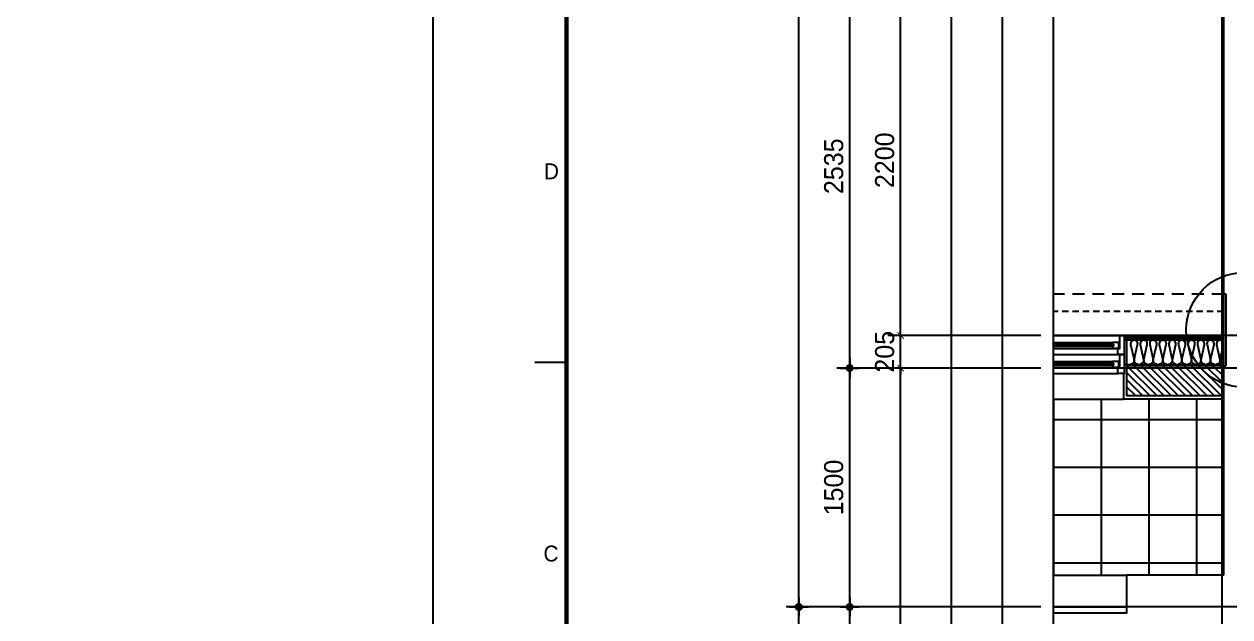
# Model space of a CAD drawing. Header units: millimetres. Extents: x -24416 to 92204, y -190080 to 23760.
# Drawn here: x -2568 to 5007, y -42038 to -38316 of the extents above; entities that cross this region are included whole.
import ezdxf
from ezdxf.enums import TextEntityAlignment as Align
from ezdxf.xclip import XClip

# ---------------------------------------------------------------- set-up
doc = ezdxf.new("R2010")
doc.units = ezdxf.units.MM
doc.header["$LTSCALE"] = 50
doc.header["$XCLIPFRAME"] = 0
for name, pattern in [('AUDIT_D_220706163347-0', [0]), ('CEN', [62, 60, -1, 0, -1]), ('H', [1.3, 0.8, -0.5]), ('HID', [2.5, 1.5, -1])]:
    doc.linetypes.add(name, pattern=pattern)
doc.layers.get('defpoints').update_dxf_attribs({"color": 139})
for name, color, linetype in [('A_HAT', 8, 'Continuous'), ('AA-BORD-FORM', 7, 'Continuous'), ('AA-BORD-TEXT', 3, 'Continuous'), ('AA-XXXX-DIMS', 7, 'Continuous'), ('ARDM', 7, 'Continuous'), ('CEN_CON', 1, 'CEN'), ('CEN_WALL', 12, 'CEN'), ('CONC', 2, 'Continuous'), ('dan1', 7, 'HID'), ('DIM', 7, 'AUDIT_D_220706163347-0'), ('ELE3_CON', 7, 'Continuous'), ('ELE4', 4, 'Continuous'), ('FIN', 6, 'Continuous'), ('INS', 252, 'Continuous'), ('WAL', 3, 'Continuous'), ('WAL_DRY', 7, 'Continuous'), ('WIN', 4, 'Continuous'), ('X - 단위세대$0$ETC', 6, 'Continuous'), ('바닥타일', 8, 'Continuous'), ('커튼박스', 6, 'Continuous')]:
    doc.layers.add(name, color=color, linetype=linetype)
doc.layers.add('Defpoint', color=135, linetype='Continuous', plot=False)
doc.layers.add('MC', color=135, linetype='Continuous', plot=False)
doc.styles.add('HAUD01', font='Dotum.ttf')
doc.styles.add('맑은고딕', font='malgun.ttf', dxfattribs={"width": 0.9})
doc.dimstyles.new('DIM_40', dxfattribs={"dimscale": 40, "dimtxt": 3, "dimasz": 1, "dimexe": 2, "dimexo": 2, "dimgap": 1, "dimtad": 1, "dimdec": 0, "dimzin": 0, "dimdsep": 46, "dimtxsty": '맑은고딕', "dimblk1": 'DIMDOT', "dimblk2": 'DIMDOT', "dimsah": 1, "dimcen": 0.09, "dimdle": 2, "dimclrd": 7, "dimclre": 7, "dimclrt": 3, "dimadec": 0, "dimazin": 0, "dimtfac": 1, "dimtdec": 0, "dimtix": 1, "dimtmove": 2, "dimatfit": 3, "dimldrblk": 'DIMDOT', "dimfxl": 2, "dimtolj": 1, "dimtzin": 0, "dimarcsym": 0})
doc.dimstyles.new('MCDIM_40', dxfattribs={"dimscale": 40, "dimtxt": 3, "dimasz": 1, "dimexe": 2, "dimexo": 2, "dimgap": 1, "dimtad": 1, "dimdec": 0, "dimzin": 0, "dimdsep": 46, "dimtxsty": '맑은고딕', "dimblk1": 'ARCHTICK', "dimblk2": 'ARCHTICK', "dimsah": 1, "dimcen": 0.09, "dimdle": 2, "dimclrd": 7, "dimclre": 7, "dimclrt": 3, "dimadec": 0, "dimazin": 0, "dimtfac": 1, "dimtdec": 0, "dimtix": 1, "dimtmove": 2, "dimatfit": 3, "dimldrblk": 'ARCHTICK', "dimfxl": 1, "dimtolj": 1, "dimtzin": 0, "dimarcsym": 0})

# ---------------------------------------------------------------- blocks, each defined once
blk = doc.blocks.new('XR-FORM 청주월명')
at = {"layer": 'AA-BORD-FORM', "color": 2}
blk.add_line((21, 177), (16, 177), dxfattribs=at)
at = {"layer": 'AA-BORD-FORM', "color": 1}
blk.add_lwpolyline([(0, 0), (841, 0), (841, 594), (0, 594)], close=True, dxfattribs=at)
at = {"layer": 'AA-BORD-FORM', "color": 2, "const_width": 0.682}
blk.add_lwpolyline([(21, 17), (21, 577), (821, 577), (821, 17)], close=True, dxfattribs=at)
at = {"layer": 'AA-BORD-TEXT', "color": 7, "style": 'HAUD01'}
for s, p in [('D', (18.61, 207)), ('C', (18.54, 147))]:
    blk.add_text(s, height=2.5, dxfattribs=at).set_placement(p, align=Align.MIDDLE_CENTER)
blk = doc.blocks.new('WIN_이중창_1800')
at = {"layer": 'Defpoint'}
for p, q in [((-15, 240), (-15, 0)), ((1785, 240), (1785, 0))]:
    blk.add_line(p, q, dxfattribs=at)
at = {"layer": 'WIN'}
blk.add_line((885, -100), (885, 340), dxfattribs=at)
at = {"layer": 'WIN', "color": 8}
for p, q in [((1742, 240), (28, 240)), ((1697, 237), (905, 237)), ((1730, 158), (40, 158)), ((865, 196), (73, 196)), ((865, 161), (73, 161)), ((1697, 202), (905, 202)), ((1730, 120), (40, 120)), ((865, 76), (73, 76)), ((1697, 117), (905, 117)), ((1697, 82), (905, 82)), ((1730, 38), (40, 38)), ((1730, 0), (40, 0)), ((865, 41), (73, 41))]:
    blk.add_line(p, q, dxfattribs=at)
at = {"layer": 'WIN'}
for points in [[(40, 158), (28, 158), (28, 240), (0, 240), (0, 120), (40, 120), (40, 158)], [(905, 216.5), (905, 202), (865, 202), (865, 237), (905, 237), (905, 222.5)], [(1697, 216.5), (1697, 202), (1737, 202), (1737, 237), (1697, 237), (1697, 222.5)], [(1730, 158), (1742, 158), (1742, 240), (1770, 240), (1770, 120), (1730, 120), (1730, 158)], [(73, 175.5), (73, 161), (33, 161), (33, 196), (73, 196), (73, 181.5)], [(872, 181.5), (872, 175.5), (66, 175.5), (66, 181.5), (872, 181.5)], [(865, 175.5), (865, 161), (905, 161), (905, 196), (865, 196), (865, 181.5)], [(1704, 222.5), (1704, 216.5), (898, 216.5), (898, 222.5), (1704, 222.5)], [(40, 38), (28, 38), (28, 120), (0, 120), (0, 0), (40, 0), (40, 38)], [(73, 55.5), (73, 41), (33, 41), (33, 76), (73, 76), (73, 61.5)], [(905, 96.5), (905, 82), (865, 82), (865, 117), (905, 117), (905, 102.5)], [(865, 55.5), (865, 41), (905, 41), (905, 76), (865, 76), (865, 61.5)], [(1704, 102.5), (1704, 96.5), (898, 96.5), (898, 102.5), (1704, 102.5)], [(1697, 96.5), (1697, 82), (1737, 82), (1737, 117), (1697, 117), (1697, 102.5)], [(1730, 38), (1742, 38), (1742, 120), (1770, 120), (1770, 0), (1730, 0), (1730, 38)], [(872, 61.5), (872, 55.5), (66, 55.5), (66, 61.5), (872, 61.5)]]:
    blk.add_lwpolyline(points, dxfattribs=at)
blk = doc.blocks.new('insul1')
blk.add_lwpolyline([(0, 0, 0.480617), (0.146, 0.183), (0.004, 0.817, -1.249969), (0.296, 0.817), (0.154, 0.183, 0.480617), (0.3, 0, 0.480617)], format="xyb")
blk = doc.blocks.new('U-84A(기본)', base_point=(206477.1, -21253.3))
at = {"layer": 'A_HAT'}
h = blk.add_hatch(dxfattribs=at)
h.set_pattern_fill('ANSI31', color=256, scale=10, style=0)
h.paths.add_polyline_path([(207212.1, -19738.3), (206602.1, -19738.3), (206602.1, -19928.3), (207212.1, -19928.3)])
at = {"layer": '바닥타일'}
h = blk.add_hatch(dxfattribs=at)
h.set_pattern_fill('_USER', color=256, scale=300, double=1, pattern_type=0)
h.set_pattern_definition([(0, (0, 0), (0, 300), []), (90, (0, 0), (-300, 2e-14), [])])
edge = h.paths.add_edge_path()
edge.add_arc((219197.1, -19803.3), 690, 180, 270)
edge.add_line((219197.1, -20493.3), (219197.1, -21053.3))
edge.add_line((219197.1, -21053.3), (206602.1, -21053.3))
edge.add_line((206602.1, -21053.3), (206602.1, -19948.3))
edge.add_line((206602.1, -19948.3), (217552.1, -19948.3))
edge.add_line((217552.1, -19948.3), (217552.1, -19773.3))
edge.add_line((217552.1, -19773.3), (219192.1, -19773.3))
edge.add_line((219192.1, -19773.3), (219192.1, -19803.3))
edge.add_line((219192.1, -19803.3), (218507.1, -19803.3))
at = {"layer": 'CEN_CON'}
blk.add_line((206477.1, -21253.3), (221712.1, -21253.3), dxfattribs=at)
at = {"layer": 'CEN_WALL'}
blk.add_line((206477.1, -19753.3), (217472.1, -19753.3), dxfattribs=at)
at = {"layer": 'CONC'}
for p, q in [((206602.1, -19288.3), (206602.1, -17338.3)), ((206589.1, -19288.3), (206589.1, -19738.3)), ((206589.1, -19288.3), (206602.1, -19288.3)), ((206602.1, -19738.3), (206589.1, -19738.3)), ((206602.1, -21053.3), (206602.1, -19738.3)), ((206602.1, -21053.3), (207212.1, -21053.3)), ((207212.1, -21053.3), (207212.1, -21253.3)), ((206477.1, -21253.3), (207212.1, -21253.3))]:
    blk.add_line(p, q, dxfattribs=at)
at = {"layer": 'dan1'}
blk.add_lwpolyline([(206602.1, -19288.3), (212442.1, -19288.3)], dxfattribs=at)
at = {"layer": 'ELE3_CON'}
blk.add_line((209012.1, -21053.3), (207212.1, -21053.3), dxfattribs=at)
at = {"layer": 'ELE4'}
blk.add_line((208992.1, -19948.3), (207232.1, -19948.3), dxfattribs=at)
at = {"layer": 'FIN'}
for p in [(207232.1, -19788.3), (206602.1, -19948.3)]:
    blk.add_line(p, (207232.1, -19948.3), dxfattribs=at)
at = {"layer": 'INS'}
for p, q in [((206602.1, -19738.3), (206602.1, -19288.3)), ((206602.1, -19578.3), (207227.1, -19578.3)), ((206602.1, -19733.3), (207227.1, -19733.3))]:
    blk.add_line(p, q, dxfattribs=at)
at = {"layer": 'MC'}
for p, q in [((206612.1, -21553.3), (206612.1, -16988.3)), ((206477.1, -19548.3), (217472.1, -19548.3))]:
    blk.add_line(p, q, dxfattribs=at)
at = {"layer": 'WAL'}
for p, q in [((206602.1, -19738.3), (207212.1, -19738.3)), ((207212.1, -19738.3), (207212.1, -19928.3)), ((206602.1, -19928.3), (207212.1, -19928.3))]:
    blk.add_line(p, q, dxfattribs=at)
at = {"layer": 'WAL_DRY'}
for p, q in [((206602.1, -19558.3), (207227.1, -19558.3)), ((206602.1, -19568.3), (207227.1, -19568.3))]:
    blk.add_line(p, q, dxfattribs=at)
at = {"layer": 'X - 단위세대$0$ETC'}
blk.add_lwpolyline([(209012.1, -21293.3), (209012.1, -21253.3), (207212.1, -21253.3), (207212.1, -21293.3), (209012.1, -21293.3)], dxfattribs=at)
at = {"layer": '커튼박스', "linetype": 'H'}
blk.add_line((206602.1, -19398.3), (209622.1, -19398.3), dxfattribs=at)
at = {"layer": 'INS', "xscale": 150, "yscale": 150, "zscale": 150, "row_count": 1, "column_count": 10, "row_spacing": 0, "column_spacing": 60}
blk.add_blockref('insul1', (206602.1, -19728.3), dxfattribs=at)
at = {"layer": 'WIN'}
blk.add_blockref('WIN_이중창_1800', (207227.1, -19788.3), dxfattribs=at)
blk = doc.blocks.new('DIMDOT')
at = {"layer": 'AA-XXXX-DIMS'}
for p, q in [((-1.5, 0), (1.5, 0)), ((0, -1.5), (0, 1.5))]:
    blk.add_line(p, q, dxfattribs=at)
for radius in [0.5, 0.25]:
    blk.add_circle((0, 0), radius, dxfattribs=at)
blk = doc.blocks.new('*D553')
at = {"layer": 'defpoints', "color": 0, "transparency": 16777216}
for p in [(5385.2, -55400.4), (6985.2, -55400.4), (6985.2, -65735.4)]:
    blk.add_point(p, dxfattribs=at)
at = {"layer": 'DIM', "color": 7, "lineweight": -2, "transparency": 16777216}
for p, q in [((6905.2, -55400.4), (5305.2, -55400.4)), ((5385.2, -65695.4), (5385.2, -55440.4)), ((6905.2, -65735.4), (5305.2, -65735.4))]:
    blk.add_line(p, q, dxfattribs=at)
at = {"layer": 'DIM', "color": 7, "lineweight": -2, "transparency": 16777216, "xscale": 40, "yscale": 40, "zscale": 40}
for p, rotation in [((5385.2, -55400.4), 90), ((5385.2, -65735.4), 270)]:
    blk.add_blockref('DIMDOT', p, dxfattribs=dict(at, rotation=rotation))
at = {"layer": 'DIM', "color": 3, "transparency": 16777216, "insert": (5285.1, -60567.9), "char_height": 120, "attachment_point": 5, "rotation": 90, "style": 'HAUD01'}
blk.add_mtext('\\A1;10335', dxfattribs=at)
blk = doc.blocks.new('*D554')
at = {"layer": 'defpoints', "color": 0, "transparency": 16777216}
for p in [(5705.2, -64235.4), (6985.2, -64235.4), (6985.2, -65735.4)]:
    blk.add_point(p, dxfattribs=at)
at = {"layer": 'DIM', "color": 7, "lineweight": -2, "transparency": 16777216}
for p, q in [((6905.2, -64235.4), (5625.2, -64235.4)), ((5705.2, -65695.4), (5705.2, -64275.4)), ((6905.2, -65735.4), (5625.2, -65735.4))]:
    blk.add_line(p, q, dxfattribs=at)
at = {"layer": 'DIM', "color": 7, "lineweight": -2, "transparency": 16777216, "xscale": 40, "yscale": 40, "zscale": 40}
for p, rotation in [((5705.2, -64235.4), 90), ((5705.2, -65735.4), 270)]:
    blk.add_blockref('DIMDOT', p, dxfattribs=dict(at, rotation=rotation))
at = {"layer": 'DIM', "color": 3, "transparency": 16777216, "insert": (5605.1, -64985.4), "char_height": 120, "attachment_point": 5, "rotation": 90, "style": 'HAUD01'}
blk.add_mtext('\\A1;1500', dxfattribs=at)
blk = doc.blocks.new('*D555')
at = {"layer": 'defpoints', "color": 0, "transparency": 16777216}
for p in [(5705.2, -61700.4), (6985.2, -61700.4), (6985.2, -64235.4)]:
    blk.add_point(p, dxfattribs=at)
at = {"layer": 'DIM', "color": 7, "lineweight": -2, "transparency": 16777216}
for p, q in [((6905.2, -61700.4), (5625.2, -61700.4)), ((5705.2, -64195.4), (5705.2, -61740.4)), ((6905.2, -64235.4), (5625.2, -64235.4))]:
    blk.add_line(p, q, dxfattribs=at)
at = {"layer": 'DIM', "color": 7, "lineweight": -2, "transparency": 16777216, "xscale": 40, "yscale": 40, "zscale": 40}
for p, rotation in [((5705.2, -61700.4), 90), ((5705.2, -64235.4), 270)]:
    blk.add_blockref('DIMDOT', p, dxfattribs=dict(at, rotation=rotation))
at = {"layer": 'DIM', "color": 3, "transparency": 16777216, "insert": (5605.1, -62967.9), "char_height": 120, "attachment_point": 5, "rotation": 90, "style": 'HAUD01'}
blk.add_mtext('\\A1;2535', dxfattribs=at)
blk = doc.blocks.new('_ArchTick')
at = {"color": 0, "linetype": 'ByBlock', "const_width": 0.15}
blk.add_lwpolyline([(-0.5, -0.5), (0.5, 0.5)], dxfattribs=at)
blk = doc.blocks.new('*D559')
at = {"layer": 'defpoints', "color": 0, "transparency": 16777216}
for p in [(6025.2, -64030.4), (6985.2, -64030.4), (6985.2, -64235.4)]:
    blk.add_point(p, dxfattribs=at)
at = {"layer": 'DIM', "color": 7, "lineweight": -2, "transparency": 16777216}
for p, q in [((6025.2, -64030.4), (6025.2, -63990.4)), ((6905.2, -64030.4), (5945.2, -64030.4)), ((6025.2, -64235.4), (6025.2, -64030.4)), ((6905.2, -64235.4), (5945.2, -64235.4)), ((6025.2, -64235.4), (6025.2, -64275.4))]:
    blk.add_line(p, q, dxfattribs=at)
at = {"layer": 'DIM', "color": 7, "lineweight": -2, "transparency": 16777216, "xscale": 40, "yscale": 40, "zscale": 40}
for p, rotation in [((6025.2, -64030.4), 270), ((6025.2, -64235.4), 90)]:
    blk.add_blockref('_ArchTick', p, dxfattribs=dict(at, rotation=rotation))
at = {"layer": 'DIM', "color": 3, "transparency": 16777216, "insert": (5925.1, -64132.9), "char_height": 120, "attachment_point": 5, "rotation": 90, "style": 'HAUD01'}
blk.add_mtext('\\A1;205', dxfattribs=at)
blk = doc.blocks.new('*D560')
at = {"layer": 'defpoints', "color": 0, "transparency": 16777216}
for p in [(6025.2, -61830.4), (6985.2, -61830.4), (6985.2, -64030.4)]:
    blk.add_point(p, dxfattribs=at)
at = {"layer": 'DIM', "color": 7, "lineweight": -2, "transparency": 16777216}
for p, q in [((6025.2, -64110.4), (6025.2, -61750.4)), ((6905.2, -61830.4), (5945.2, -61830.4)), ((6905.2, -64030.4), (5945.2, -64030.4))]:
    blk.add_line(p, q, dxfattribs=at)
at = {"layer": 'DIM', "color": 7, "lineweight": -2, "transparency": 16777216, "xscale": 40, "yscale": 40, "zscale": 40}
for p, rotation in [((6025.2, -61830.4), 90), ((6025.2, -64030.4), 270)]:
    blk.add_blockref('_ArchTick', p, dxfattribs=dict(at, rotation=rotation))
at = {"layer": 'DIM', "color": 3, "transparency": 16777216, "insert": (5925.1, -62930.4), "char_height": 120, "attachment_point": 5, "rotation": 90, "style": 'HAUD01'}
blk.add_mtext('\\A1;2200', dxfattribs=at)
blk = doc.blocks.new('A$C45F312F6')
at = {"layer": 'ARDM', "color": 3}
blk.add_circle((5092.5, -63995.4), 360, dxfattribs=at)
blk = doc.blocks.new('DIM-1108')
at = {"layer": 'DIM'}
for base, p1, p2, dimstyle, override, picture, middle in [((5385.2, -55400.4), (6985.2, -65735.4), (6985.2, -55400.4), 'DIM_40', {"dimscale": 40, "dimtxsty": 'HAUD01'}, '*D553', (5285.1, -60567.9)), ((5705.2, -61700.4), (6985.2, -64235.4), (6985.2, -61700.4), 'DIM_40', {"dimscale": 40, "dimtxsty": 'HAUD01'}, '*D555', (5605.1, -62967.9)), ((6025.2, -61830.4), (6985.2, -64030.4), (6985.2, -61830.4), 'MCDIM_40', {"dimtxsty": 'HAUD01'}, '*D560', (5925.1, -62930.4)), ((6025.2, -64030.4), (6985.2, -64235.4), (6985.2, -64030.4), 'MCDIM_40', {"dimtxsty": 'HAUD01'}, '*D559', (5925.1, -64132.9)), ((5705.2, -64235.4), (6985.2, -65735.4), (6985.2, -64235.4), 'DIM_40', {"dimscale": 40, "dimtxsty": 'HAUD01'}, '*D554', (5605.1, -64985.4))]:
    dim = blk.add_linear_dim(base=base, p1=p1, p2=p2, angle=90, dimstyle=dimstyle, override=override, dxfattribs=at)
    dim.commit()
    dim.dimension.update_dxf_attribs({"geometry": picture, "text_midpoint": middle})

msp = doc.modelspace()

# ---------------------------------------------------------------- linework, layer by layer
at = {"layer": 'defpoints'}
for points in [[(21927.5, -43875.4), (2298.4, -43875.4), (2298.4, -26950.4), (21927.5, -26950.4)], [(21607.5, -43555.4), (2618.4, -43555.4), (2618.4, -27270.4), (21607.5, -27270.4)], [(21287.5, -43235.4), (2938.4, -43235.4), (2938.4, -27590.4), (21287.5, -27590.4)], [(20967.5, -42915.4), (3258.4, -42915.4), (3258.4, -27910.4), (20967.5, -27910.4)], [(20647.5, -42595.4), (3578.4, -42595.4), (3578.4, -28230.4), (20647.5, -28230.4)], [(20327.5, -42275.4), (3898.4, -42275.4), (3898.4, -28550.4), (20327.5, -28550.4)]]:
    msp.add_lwpolyline(points, close=True, dxfattribs=at)

# ---------------------------------------------------------------- block references
for name, p in [('DIM-1108', (-3086.8, 23760)), ('A$C45F312F6', (0, 23760))]:
    msp.add_blockref(name, p)
at = {"xscale": 40, "yscale": 40, "zscale": 40}
msp.add_blockref('XR-FORM 청주월명', (0, -47520), dxfattribs=at)
ref = msp.add_blockref('U-84A(기본)', (5092.5, -41975.4), dxfattribs=dict(xscale=-1))
XClip(ref).set_block_clipping_path([(191242.1148644798, -21553.2908892445), (207671.2559460822, -7828.2908892445)])

doc.saveas('drawing.dxf')
